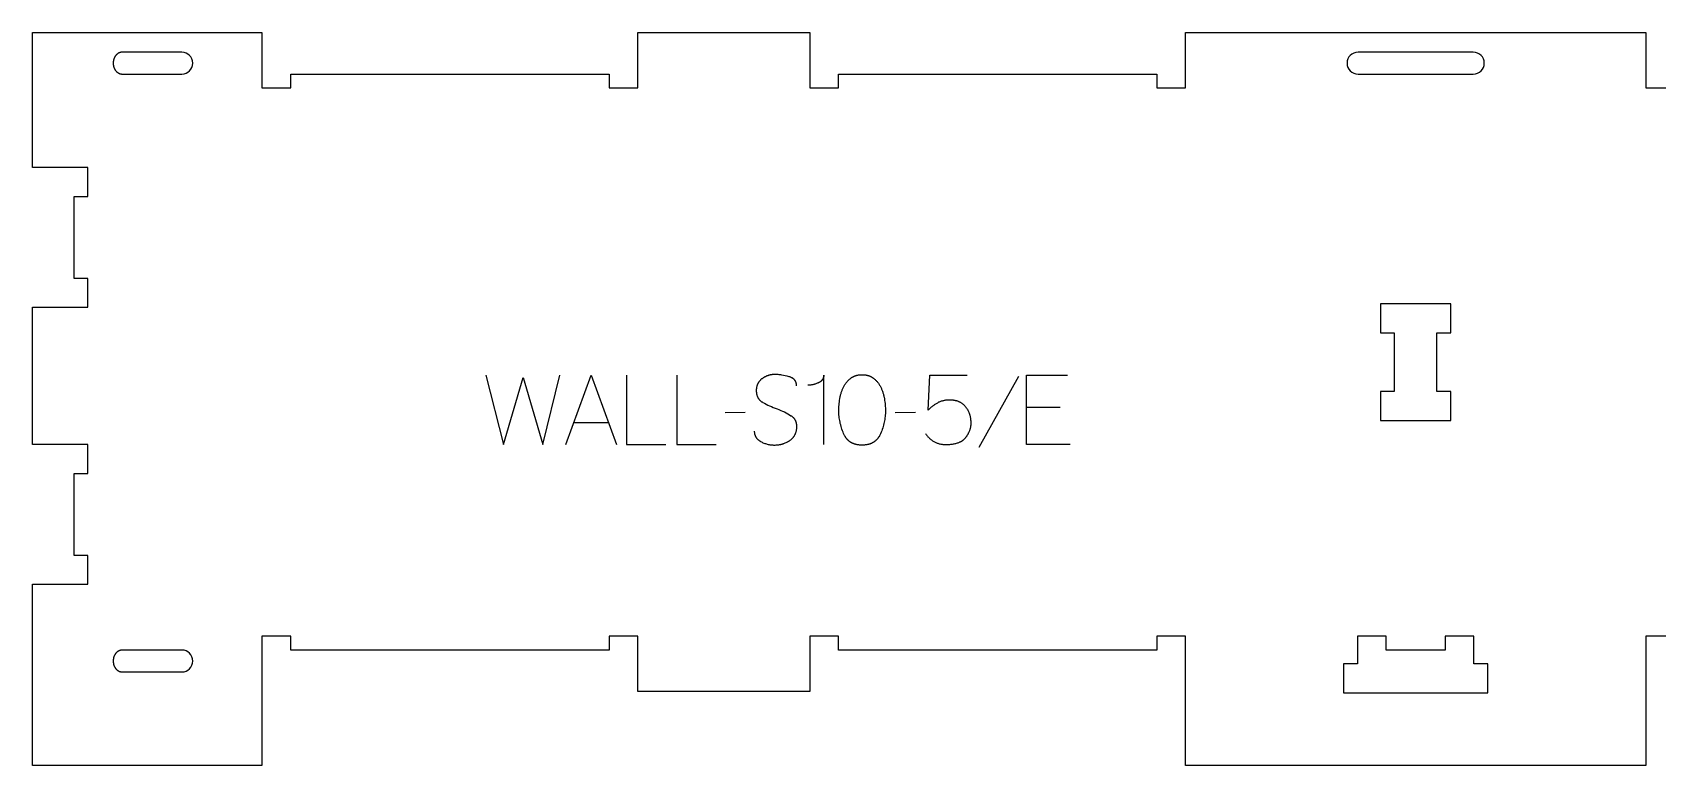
# Model space of a CAD drawing. Extents: x -7518 to -4335, y -10461 to -4867.
# Drawn here: x -5672 to -4967, y -7667 to -7350 of the extents above; entities that cross this region are included whole.
import ezdxf

# ---------------------------------------------------------------- set-up
doc = ezdxf.new("R2010")
doc.units = 0
for name, color, linetype in [('1_ANYTOOL_1MMDEEP_LABELS_S', 2, 'CONTINUOUS'), ('3_ANYTOOL_CUTTHROUGH_INSID', 4, 'CONTINUOUS'), ('4_ANYTOOL_CUTTHROUGH_OUTSI', 5, 'CONTINUOUS')]:
    doc.layers.add(name, color=color, linetype=linetype)

msp = doc.modelspace()

# ---------------------------------------------------------------- linework, layer by layer
at = {"layer": '1_ANYTOOL_1MMDEEP_LABELS_S'}
for points in [[(-5475.28, -7498.24), (-5467.56, -7528.24), (-5459.12, -7499.14), (-5450.63, -7528.24), (-5443.13, -7498.24)], [(-5440.56, -7528.24), (-5429.68, -7498.24), (-5418.62, -7528.24)], [(-5414.33, -7498.24), (-5414.33, -7528.24), (-5397.23, -7528.24)], [(-5392.52, -7498.24), (-5392.52, -7528.24), (-5375.42, -7528.24)], [(-5340.53, -7502.83), (-5340.54, -7502.64), (-5340.54, -7502.54), (-5340.55, -7502.45), (-5340.55, -7502.36), (-5340.56, -7502.27), (-5340.57, -7502.18), (-5340.58, -7502.1), (-5340.6, -7502.01), (-5340.61, -7501.93), (-5340.63, -7501.84), (-5340.65, -7501.76), (-5340.67, -7501.68), (-5340.69, -7501.59), (-5340.71, -7501.51), (-5340.74, -7501.44), (-5340.77, -7501.36), (-5340.79, -7501.28), (-5340.82, -7501.2), (-5340.85, -7501.13), (-5340.89, -7501.05), (-5340.92, -7500.98), (-5340.96, -7500.91), (-5340.99, -7500.84), (-5341.03, -7500.77), (-5341.07, -7500.7), (-5341.12, -7500.63), (-5341.16, -7500.56), (-5341.21, -7500.5), (-5341.25, -7500.43), (-5341.3, -7500.37), (-5341.35, -7500.31), (-5341.41, -7500.25), (-5341.46, -7500.19), (-5341.51, -7500.13), (-5341.57, -7500.07), (-5341.63, -7500.01), (-5341.69, -7499.95), (-5341.75, -7499.9), (-5341.81, -7499.84), (-5341.88, -7499.79), (-5341.95, -7499.74), (-5342.01, -7499.68), (-5342.08, -7499.63), (-5342.15, -7499.58), (-5342.23, -7499.54), (-5342.3, -7499.49), (-5342.38, -7499.44), (-5342.46, -7499.4), (-5342.53, -7499.35), (-5342.62, -7499.31), (-5342.7, -7499.27), (-5342.87, -7499.19), (-5343.04, -7499.11), (-5343.23, -7499.03), (-5343.42, -7498.97), (-5343.61, -7498.9), (-5343.81, -7498.84), (-5344.62, -7498.62), (-5345.42, -7498.43), (-5346.21, -7498.27), (-5346.98, -7498.13), (-5347.36, -7498.08), (-5347.73, -7498.03), (-5348.11, -7497.99), (-5348.48, -7497.96), (-5348.84, -7497.93), (-5349.21, -7497.91), (-5349.56, -7497.9), (-5349.92, -7497.9), (-5350.11, -7497.9), (-5350.31, -7497.9), (-5350.5, -7497.91), (-5350.69, -7497.93), (-5350.88, -7497.94), (-5351.07, -7497.96), (-5351.26, -7497.98), (-5351.44, -7498.01), (-5351.63, -7498.04), (-5351.81, -7498.07), (-5351.99, -7498.11), (-5352.18, -7498.15), (-5352.36, -7498.2), (-5352.53, -7498.25), (-5352.71, -7498.3), (-5352.89, -7498.35), (-5353.06, -7498.41), (-5353.24, -7498.47), (-5353.41, -7498.54), (-5353.58, -7498.61), (-5353.75, -7498.68), (-5353.92, -7498.76), (-5354.08, -7498.84), (-5354.25, -7498.92), (-5354.42, -7499.01), (-5354.58, -7499.1), (-5354.74, -7499.19), (-5354.9, -7499.29), (-5355.06, -7499.39), (-5355.22, -7499.5), (-5355.38, -7499.61), (-5355.53, -7499.72), (-5355.69, -7499.83), (-5355.83, -7499.95), (-5355.98, -7500.07), (-5356.12, -7500.2), (-5356.25, -7500.33), (-5356.38, -7500.46), (-5356.5, -7500.59), (-5356.62, -7500.73), (-5356.74, -7500.87), (-5356.84, -7501.01), (-5356.95, -7501.16), (-5357.05, -7501.3), (-5357.14, -7501.46), (-5357.23, -7501.61), (-5357.32, -7501.77), (-5357.4, -7501.93), (-5357.47, -7502.09), (-5357.54, -7502.26), (-5357.61, -7502.43), (-5357.67, -7502.61), (-5357.73, -7502.78), (-5357.78, -7502.96), (-5357.82, -7503.14), (-5357.86, -7503.33), (-5357.9, -7503.52), (-5357.93, -7503.71), (-5357.96, -7503.91), (-5357.98, -7504.1), (-5358, -7504.3), (-5358.01, -7504.51), (-5358.02, -7504.72), (-5358.02, -7504.93), (-5358.02, -7505.14), (-5358.01, -7505.35), (-5357.99, -7505.56), (-5357.98, -7505.76), (-5357.95, -7505.96), (-5357.92, -7506.16), (-5357.88, -7506.35), (-5357.84, -7506.54), (-5357.8, -7506.73), (-5357.74, -7506.91), (-5357.69, -7507.09), (-5357.62, -7507.26), (-5357.59, -7507.35), (-5357.55, -7507.43), (-5357.52, -7507.52), (-5357.48, -7507.6), (-5357.44, -7507.68), (-5357.4, -7507.77), (-5357.36, -7507.85), (-5357.31, -7507.93), (-5357.27, -7508), (-5357.22, -7508.08), (-5357.17, -7508.16), (-5357.12, -7508.23), (-5357.07, -7508.31), (-5357.02, -7508.38), (-5356.97, -7508.46), (-5356.91, -7508.53), (-5356.86, -7508.6), (-5356.8, -7508.67), (-5356.74, -7508.74), (-5356.68, -7508.81), (-5356.62, -7508.87), (-5356.56, -7508.94), (-5356.49, -7509.01), (-5356.43, -7509.07), (-5356.29, -7509.2), (-5356.15, -7509.32), (-5356.01, -7509.44), (-5355.85, -7509.56), (-5355.7, -7509.67), (-5355.53, -7509.78), (-5355.36, -7509.88), (-5355.19, -7509.98), (-5354.48, -7510.37), (-5353.74, -7510.75), (-5353, -7511.12), (-5352.23, -7511.48), (-5351.45, -7511.82), (-5350.66, -7512.16), (-5349.85, -7512.48), (-5349.02, -7512.79), (-5348.19, -7513.1), (-5347.39, -7513.43), (-5346.6, -7513.78), (-5345.84, -7514.13), (-5345.09, -7514.51), (-5344.37, -7514.9), (-5343.66, -7515.3), (-5342.98, -7515.73), (-5342.81, -7515.83), (-5342.65, -7515.95), (-5342.5, -7516.06), (-5342.42, -7516.12), (-5342.35, -7516.19), (-5342.28, -7516.25), (-5342.21, -7516.31), (-5342.14, -7516.37), (-5342.07, -7516.44), (-5342, -7516.5), (-5341.94, -7516.57), (-5341.88, -7516.64), (-5341.81, -7516.71), (-5341.75, -7516.78), (-5341.7, -7516.85), (-5341.64, -7516.92), (-5341.58, -7516.99), (-5341.53, -7517.07), (-5341.47, -7517.14), (-5341.42, -7517.22), (-5341.37, -7517.29), (-5341.32, -7517.37), (-5341.28, -7517.45), (-5341.23, -7517.53), (-5341.19, -7517.61), (-5341.15, -7517.69), (-5341.1, -7517.78), (-5341.06, -7517.86), (-5341.03, -7517.94), (-5340.99, -7518.03), (-5340.95, -7518.12), (-5340.92, -7518.2), (-5340.89, -7518.29), (-5340.86, -7518.38), (-5340.83, -7518.47), (-5340.8, -7518.56), (-5340.77, -7518.66), (-5340.72, -7518.84), (-5340.68, -7519.03), (-5340.65, -7519.23), (-5340.61, -7519.43), (-5340.59, -7519.63), (-5340.57, -7519.84), (-5340.56, -7520.05), (-5340.55, -7520.27), (-5340.55, -7520.49), (-5340.55, -7520.71), (-5340.56, -7520.94), (-5340.58, -7521.17), (-5340.6, -7521.4), (-5340.62, -7521.63), (-5340.66, -7521.85), (-5340.69, -7522.07), (-5340.73, -7522.29), (-5340.78, -7522.5), (-5340.83, -7522.71), (-5340.89, -7522.91), (-5340.95, -7523.11), (-5341.02, -7523.31), (-5341.09, -7523.51), (-5341.16, -7523.7), (-5341.24, -7523.88), (-5341.33, -7524.07), (-5341.42, -7524.24), (-5341.52, -7524.42), (-5341.62, -7524.59), (-5341.73, -7524.76), (-5341.84, -7524.92), (-5341.96, -7525.08), (-5342.08, -7525.24), (-5342.2, -7525.39), (-5342.34, -7525.54), (-5342.47, -7525.69), (-5342.61, -7525.83), (-5342.76, -7525.97), (-5342.91, -7526.1), (-5343.07, -7526.23), (-5343.23, -7526.36), (-5343.4, -7526.48), (-5343.57, -7526.6), (-5343.75, -7526.72), (-5344.11, -7526.94), (-5344.47, -7527.15), (-5344.84, -7527.34), (-5345.21, -7527.52), (-5345.59, -7527.68), (-5345.96, -7527.83), (-5346.16, -7527.9), (-5346.35, -7527.97), (-5346.54, -7528.04), (-5346.73, -7528.1), (-5346.93, -7528.15), (-5347.12, -7528.2), (-5347.32, -7528.25), (-5347.51, -7528.3), (-5347.71, -7528.34), (-5347.91, -7528.38), (-5348.11, -7528.42), (-5348.31, -7528.45), (-5348.51, -7528.48), (-5348.71, -7528.5), (-5349.12, -7528.54), (-5349.53, -7528.57), (-5349.94, -7528.58), (-5350.35, -7528.58), (-5350.76, -7528.57), (-5351.17, -7528.54), (-5351.57, -7528.5), (-5351.96, -7528.45), (-5352.35, -7528.39), (-5352.74, -7528.31), (-5353.12, -7528.22), (-5353.49, -7528.12), (-5353.87, -7528), (-5354.23, -7527.87), (-5354.6, -7527.73), (-5354.96, -7527.58), (-5355.31, -7527.41), (-5355.66, -7527.23), (-5356.01, -7527.04), (-5356.17, -7526.94), (-5356.34, -7526.84), (-5356.5, -7526.73), (-5356.65, -7526.62), (-5356.8, -7526.51), (-5356.94, -7526.39), (-5357.07, -7526.27), (-5357.21, -7526.15), (-5357.33, -7526.03), (-5357.45, -7525.9), (-5357.57, -7525.77), (-5357.68, -7525.64), (-5357.73, -7525.57), (-5357.78, -7525.5), (-5357.83, -7525.43), (-5357.88, -7525.37), (-5357.93, -7525.29), (-5357.97, -7525.22), (-5358.02, -7525.15), (-5358.06, -7525.08), (-5358.1, -7525.01), (-5358.15, -7524.93), (-5358.18, -7524.86), (-5358.22, -7524.78), (-5358.26, -7524.7), (-5358.3, -7524.63), (-5358.33, -7524.55), (-5358.36, -7524.47), (-5358.39, -7524.39), (-5358.42, -7524.31), (-5358.45, -7524.23), (-5358.48, -7524.15), (-5358.53, -7523.99), (-5358.58, -7523.82), (-5358.62, -7523.65), (-5358.65, -7523.47), (-5358.68, -7523.3), (-5358.71, -7523.12), (-5358.72, -7522.93), (-5358.74, -7522.75), (-5358.75, -7522.56), (-5358.75, -7522.37)], [(-5328.66, -7528.24), (-5328.66, -7498.2), (-5328.68, -7498.35), (-5328.71, -7498.5), (-5328.74, -7498.64), (-5328.77, -7498.78), (-5328.81, -7498.92), (-5328.85, -7499.06), (-5328.89, -7499.19), (-5328.94, -7499.33), (-5328.99, -7499.45), (-5329.05, -7499.58), (-5329.08, -7499.64), (-5329.11, -7499.7), (-5329.14, -7499.76), (-5329.17, -7499.82), (-5329.2, -7499.88), (-5329.24, -7499.94), (-5329.27, -7499.99), (-5329.31, -7500.05), (-5329.35, -7500.11), (-5329.39, -7500.16), (-5329.43, -7500.22), (-5329.47, -7500.27), (-5329.51, -7500.32), (-5329.55, -7500.38), (-5329.59, -7500.43), (-5329.64, -7500.48), (-5329.68, -7500.53), (-5329.73, -7500.58), (-5329.78, -7500.62), (-5329.82, -7500.67), (-5329.87, -7500.72), (-5329.92, -7500.77), (-5330.03, -7500.86), (-5330.13, -7500.94), (-5330.25, -7501.03), (-5330.36, -7501.11), (-5330.48, -7501.19), (-5330.6, -7501.27), (-5330.73, -7501.34), (-5330.86, -7501.41), (-5331, -7501.48), (-5331.13, -7501.54), (-5331.28, -7501.6), (-5331.56, -7501.72), (-5331.85, -7501.83), (-5332.14, -7501.93), (-5332.42, -7502.03), (-5332.7, -7502.11), (-5332.98, -7502.19), (-5333.25, -7502.26), (-5333.53, -7502.33), (-5333.8, -7502.38), (-5334.07, -7502.43), (-5334.34, -7502.47), (-5334.6, -7502.51), (-5334.87, -7502.53), (-5335.13, -7502.55), (-5335.39, -7502.56), (-5335.65, -7502.57)], [(-5284.65, -7523.48), (-5284.44, -7523.78), (-5284.23, -7524.06), (-5284.01, -7524.33), (-5283.79, -7524.6), (-5283.56, -7524.85), (-5283.33, -7525.1), (-5283.09, -7525.34), (-5282.85, -7525.56), (-5282.61, -7525.78), (-5282.36, -7525.99), (-5282.1, -7526.19), (-5281.84, -7526.38), (-5281.58, -7526.56), (-5281.31, -7526.73), (-5281.04, -7526.9), (-5280.76, -7527.05), (-5280.48, -7527.19), (-5280.19, -7527.33), (-5279.9, -7527.45), (-5279.6, -7527.57), (-5279.3, -7527.68), (-5279, -7527.78), (-5278.69, -7527.86), (-5278.37, -7527.94), (-5278.05, -7528.01), (-5277.73, -7528.07), (-5277.4, -7528.12), (-5277.07, -7528.17), (-5276.73, -7528.2), (-5276.39, -7528.22), (-5276.04, -7528.24), (-5275.69, -7528.24), (-5275.28, -7528.24), (-5274.87, -7528.22), (-5274.47, -7528.2), (-5274.07, -7528.17), (-5273.68, -7528.14), (-5273.3, -7528.09), (-5272.93, -7528.04), (-5272.56, -7527.98), (-5272.19, -7527.91), (-5271.84, -7527.83), (-5271.49, -7527.74), (-5271.15, -7527.65), (-5270.81, -7527.55), (-5270.48, -7527.44), (-5270.16, -7527.32), (-5269.84, -7527.19), (-5269.69, -7527.12), (-5269.53, -7527.05), (-5269.38, -7526.97), (-5269.23, -7526.89), (-5269.08, -7526.81), (-5268.93, -7526.72), (-5268.79, -7526.63), (-5268.65, -7526.53), (-5268.51, -7526.43), (-5268.37, -7526.32), (-5268.23, -7526.21), (-5268.1, -7526.1), (-5267.96, -7525.98), (-5267.83, -7525.86), (-5267.7, -7525.73), (-5267.57, -7525.6), (-5267.45, -7525.46), (-5267.33, -7525.32), (-5267.2, -7525.18), (-5267.08, -7525.03), (-5266.97, -7524.88), (-5266.85, -7524.72), (-5266.74, -7524.56), (-5266.62, -7524.4), (-5266.51, -7524.23), (-5266.4, -7524.05), (-5266.3, -7523.88), (-5266.19, -7523.7), (-5265.99, -7523.32), (-5265.79, -7522.93), (-5265.68, -7522.68), (-5265.57, -7522.43), (-5265.47, -7522.19), (-5265.38, -7521.95), (-5265.29, -7521.7), (-5265.22, -7521.46), (-5265.15, -7521.22), (-5265.08, -7520.98), (-5265.03, -7520.73), (-5264.98, -7520.49), (-5264.94, -7520.26), (-5264.91, -7520.02), (-5264.88, -7519.78), (-5264.86, -7519.54), (-5264.85, -7519.3), (-5264.85, -7519.07), (-5264.85, -7518.8), (-5264.86, -7518.54), (-5264.87, -7518.28), (-5264.89, -7518.02), (-5264.91, -7517.76), (-5264.93, -7517.51), (-5264.96, -7517.26), (-5265, -7517.01), (-5265.04, -7516.77), (-5265.08, -7516.52), (-5265.13, -7516.28), (-5265.19, -7516.05), (-5265.24, -7515.81), (-5265.31, -7515.58), (-5265.38, -7515.35), (-5265.45, -7515.13), (-5265.53, -7514.9), (-5265.61, -7514.68), (-5265.69, -7514.46), (-5265.79, -7514.25), (-5265.88, -7514.03), (-5265.98, -7513.82), (-5266.09, -7513.62), (-5266.2, -7513.41), (-5266.31, -7513.21), (-5266.43, -7513.01), (-5266.56, -7512.81), (-5266.69, -7512.62), (-5266.82, -7512.43), (-5266.96, -7512.24), (-5267.1, -7512.05), (-5267.25, -7511.87), (-5267.4, -7511.69), (-5267.56, -7511.52), (-5267.72, -7511.35), (-5267.88, -7511.19), (-5268.05, -7511.03), (-5268.22, -7510.88), (-5268.4, -7510.73), (-5268.58, -7510.59), (-5268.77, -7510.46), (-5268.96, -7510.33), (-5269.15, -7510.21), (-5269.35, -7510.09), (-5269.55, -7509.98), (-5269.76, -7509.88), (-5269.97, -7509.78), (-5270.18, -7509.68), (-5270.4, -7509.59), (-5270.63, -7509.51), (-5270.85, -7509.43), (-5271.09, -7509.36), (-5271.32, -7509.3), (-5271.56, -7509.24), (-5271.81, -7509.18), (-5272.05, -7509.14), (-5272.31, -7509.09), (-5272.56, -7509.06), (-5272.82, -7509.03), (-5273.09, -7509), (-5273.36, -7508.98), (-5273.63, -7508.97), (-5273.91, -7508.96), (-5274.19, -7508.95), (-5274.54, -7508.96), (-5274.89, -7508.97), (-5275.23, -7508.99), (-5275.56, -7509.02), (-5275.9, -7509.06), (-5276.22, -7509.11), (-5276.54, -7509.17), (-5276.86, -7509.24), (-5277.17, -7509.31), (-5277.48, -7509.4), (-5277.78, -7509.49), (-5278.07, -7509.59), (-5278.36, -7509.7), (-5278.65, -7509.82), (-5278.93, -7509.95), (-5279.21, -7510.09), (-5279.48, -7510.24), (-5279.75, -7510.39), (-5280.02, -7510.55), (-5280.29, -7510.72), (-5280.56, -7510.89), (-5280.83, -7511.07), (-5281.09, -7511.26), (-5281.36, -7511.46), (-5281.62, -7511.66), (-5281.89, -7511.87), (-5282.15, -7512.09), (-5282.41, -7512.31), (-5282.93, -7512.78), (-5283.45, -7513.28), (-5282.72, -7498.24), (-5266.52, -7498.24)], [(-5244.28, -7498.71), (-5261.46, -7529.48)], [(-5221.91, -7528.24), (-5240.85, -7528.24), (-5240.85, -7498.24), (-5223.02, -7498.24)], [(-5362.78, -7514.35), (-5371.56, -7514.44)], [(-5288.93, -7514.35), (-5297.72, -7514.44)], [(-5226.19, -7512.17), (-5240.85, -7512.17)], [(-5437.09, -7518.68), (-5422.18, -7518.68)]]:
    msp.add_lwpolyline(points, dxfattribs=at)
msp.add_lwpolyline([(-5312.16, -7497.98), (-5311.79, -7497.99), (-5311.43, -7498.01), (-5311.25, -7498.02), (-5311.07, -7498.04), (-5310.9, -7498.06), (-5310.73, -7498.08), (-5310.56, -7498.1), (-5310.39, -7498.13), (-5310.22, -7498.16), (-5310.06, -7498.2), (-5309.89, -7498.23), (-5309.73, -7498.27), (-5309.58, -7498.32), (-5309.42, -7498.36), (-5309.27, -7498.41), (-5309.11, -7498.46), (-5308.96, -7498.52), (-5308.81, -7498.58), (-5308.67, -7498.64), (-5308.52, -7498.7), (-5308.38, -7498.77), (-5308.24, -7498.84), (-5308.1, -7498.91), (-5307.97, -7498.99), (-5307.83, -7499.07), (-5307.7, -7499.15), (-5307.57, -7499.23), (-5307.44, -7499.32), (-5307.32, -7499.41), (-5307.19, -7499.5), (-5306.95, -7499.7), (-5306.71, -7499.9), (-5306.48, -7500.1), (-5306.26, -7500.32), (-5306.04, -7500.53), (-5305.83, -7500.76), (-5305.62, -7500.99), (-5305.42, -7501.23), (-5305.23, -7501.47), (-5305.04, -7501.72), (-5304.87, -7501.98), (-5304.69, -7502.24), (-5304.52, -7502.51), (-5304.36, -7502.79), (-5304.21, -7503.07), (-5304.06, -7503.36), (-5303.92, -7503.65), (-5303.78, -7503.95), (-5303.65, -7504.25), (-5303.53, -7504.55), (-5303.41, -7504.86), (-5303.29, -7505.17), (-5303.19, -7505.48), (-5303.08, -7505.8), (-5302.98, -7506.12), (-5302.89, -7506.44), (-5302.81, -7506.77), (-5302.72, -7507.09), (-5302.65, -7507.43), (-5302.58, -7507.76), (-5302.46, -7508.44), (-5302.35, -7509.12), (-5302.26, -7509.79), (-5302.18, -7510.45), (-5302.12, -7511.11), (-5302.07, -7511.75), (-5302.03, -7512.39), (-5302.01, -7513.01), (-5302.01, -7513.63), (-5302.01, -7514.24), (-5302.04, -7514.86), (-5302.08, -7515.48), (-5302.14, -7516.09), (-5302.21, -7516.71), (-5302.3, -7517.33), (-5302.41, -7517.95), (-5302.54, -7518.56), (-5302.68, -7519.18), (-5302.83, -7519.8), (-5303.01, -7520.42), (-5303.2, -7521.04), (-5303.41, -7521.66), (-5303.63, -7522.28), (-5303.87, -7522.9), (-5304.13, -7523.53), (-5304.26, -7523.83), (-5304.41, -7524.13), (-5304.56, -7524.41), (-5304.64, -7524.55), (-5304.72, -7524.69), (-5304.8, -7524.83), (-5304.88, -7524.96), (-5304.97, -7525.09), (-5305.06, -7525.21), (-5305.14, -7525.34), (-5305.24, -7525.46), (-5305.33, -7525.58), (-5305.42, -7525.7), (-5305.52, -7525.82), (-5305.62, -7525.93), (-5305.72, -7526.04), (-5305.82, -7526.15), (-5305.93, -7526.25), (-5306.03, -7526.36), (-5306.14, -7526.46), (-5306.25, -7526.55), (-5306.36, -7526.65), (-5306.48, -7526.74), (-5306.59, -7526.84), (-5306.71, -7526.92), (-5306.83, -7527.01), (-5306.95, -7527.09), (-5307.07, -7527.18), (-5307.2, -7527.25), (-5307.32, -7527.33), (-5307.45, -7527.4), (-5307.58, -7527.48), (-5307.71, -7527.55), (-5307.85, -7527.61), (-5307.98, -7527.68), (-5308.12, -7527.74), (-5308.26, -7527.8), (-5308.4, -7527.85), (-5308.54, -7527.91), (-5308.69, -7527.96), (-5308.84, -7528.01), (-5308.98, -7528.06), (-5309.14, -7528.1), (-5309.29, -7528.15), (-5309.44, -7528.19), (-5309.76, -7528.26), (-5310.08, -7528.32), (-5310.41, -7528.38), (-5310.74, -7528.42), (-5311.09, -7528.45), (-5311.44, -7528.48), (-5311.8, -7528.49), (-5312.16, -7528.5), (-5312.53, -7528.49), (-5312.88, -7528.48), (-5313.23, -7528.45), (-5313.57, -7528.42), (-5313.91, -7528.37), (-5314.23, -7528.32), (-5314.55, -7528.26), (-5314.71, -7528.22), (-5314.86, -7528.18), (-5315.02, -7528.14), (-5315.17, -7528.1), (-5315.32, -7528.05), (-5315.46, -7528.01), (-5315.61, -7527.96), (-5315.75, -7527.9), (-5315.9, -7527.85), (-5316.04, -7527.79), (-5316.17, -7527.73), (-5316.31, -7527.67), (-5316.45, -7527.6), (-5316.58, -7527.54), (-5316.71, -7527.47), (-5316.84, -7527.4), (-5316.97, -7527.32), (-5317.09, -7527.24), (-5317.21, -7527.16), (-5317.34, -7527.08), (-5317.46, -7527), (-5317.57, -7526.91), (-5317.69, -7526.82), (-5317.81, -7526.73), (-5317.92, -7526.63), (-5318.03, -7526.54), (-5318.14, -7526.44), (-5318.24, -7526.34), (-5318.35, -7526.23), (-5318.45, -7526.13), (-5318.55, -7526.02), (-5318.65, -7525.91), (-5318.75, -7525.79), (-5318.85, -7525.68), (-5318.94, -7525.56), (-5319.03, -7525.44), (-5319.13, -7525.31), (-5319.21, -7525.19), (-5319.3, -7525.06), (-5319.39, -7524.93), (-5319.47, -7524.79), (-5319.55, -7524.66), (-5319.63, -7524.52), (-5319.71, -7524.38), (-5319.86, -7524.09), (-5320, -7523.79), (-5320.13, -7523.48), (-5320.39, -7522.86), (-5320.63, -7522.23), (-5320.85, -7521.61), (-5321.05, -7520.98), (-5321.24, -7520.36), (-5321.41, -7519.74), (-5321.57, -7519.12), (-5321.71, -7518.5), (-5321.83, -7517.88), (-5321.94, -7517.26), (-5322.03, -7516.65), (-5322.1, -7516.03), (-5322.16, -7515.42), (-5322.2, -7514.81), (-5322.23, -7514.19), (-5322.23, -7513.58), (-5322.23, -7512.97), (-5322.21, -7512.34), (-5322.17, -7511.71), (-5322.12, -7511.06), (-5322.06, -7510.41), (-5321.98, -7509.75), (-5321.89, -7509.08), (-5321.78, -7508.4), (-5321.72, -7508.06), (-5321.66, -7507.72), (-5321.59, -7507.38), (-5321.51, -7507.05), (-5321.43, -7506.72), (-5321.35, -7506.4), (-5321.25, -7506.08), (-5321.16, -7505.76), (-5321.05, -7505.45), (-5320.95, -7505.14), (-5320.83, -7504.83), (-5320.71, -7504.52), (-5320.59, -7504.22), (-5320.45, -7503.92), (-5320.32, -7503.63), (-5320.18, -7503.34), (-5320.03, -7503.05), (-5319.87, -7502.77), (-5319.71, -7502.5), (-5319.55, -7502.23), (-5319.38, -7501.97), (-5319.2, -7501.72), (-5319.01, -7501.47), (-5318.82, -7501.22), (-5318.62, -7500.99), (-5318.42, -7500.76), (-5318.21, -7500.53), (-5317.99, -7500.31), (-5317.77, -7500.1), (-5317.54, -7499.9), (-5317.31, -7499.7), (-5317.07, -7499.5), (-5316.95, -7499.41), (-5316.82, -7499.32), (-5316.69, -7499.23), (-5316.57, -7499.15), (-5316.44, -7499.07), (-5316.3, -7498.99), (-5316.17, -7498.91), (-5316.03, -7498.84), (-5315.89, -7498.77), (-5315.75, -7498.7), (-5315.61, -7498.64), (-5315.47, -7498.58), (-5315.32, -7498.52), (-5315.17, -7498.46), (-5315.02, -7498.41), (-5314.87, -7498.36), (-5314.71, -7498.32), (-5314.56, -7498.27), (-5314.4, -7498.23), (-5314.24, -7498.2), (-5314.08, -7498.16), (-5313.91, -7498.13), (-5313.75, -7498.1), (-5313.58, -7498.08), (-5313.41, -7498.06), (-5313.24, -7498.04), (-5313.06, -7498.02), (-5312.89, -7498.01), (-5312.53, -7497.99)], close=True, dxfattribs=at)
at = {"layer": '3_ANYTOOL_CUTTHROUGH_INSID', "color": 4}
for points in [[(-5607.1, -7358.26), (-5632.84, -7358.26), (-5632.94, -7358.26), (-5633.04, -7358.26), (-5633.14, -7358.27), (-5633.23, -7358.28), (-5633.33, -7358.29), (-5633.43, -7358.3), (-5633.52, -7358.32), (-5633.62, -7358.34), (-5633.72, -7358.37), (-5633.82, -7358.39), (-5633.92, -7358.42), (-5634.02, -7358.45), (-5634.11, -7358.49), (-5634.21, -7358.53), (-5634.3, -7358.57), (-5634.39, -7358.61), (-5634.49, -7358.66), (-5634.59, -7358.71), (-5634.68, -7358.76), (-5634.77, -7358.82), (-5634.86, -7358.88), (-5634.95, -7358.94), (-5635.03, -7359), (-5635.12, -7359.07), (-5635.2, -7359.14), (-5635.29, -7359.21), (-5635.37, -7359.29), (-5635.45, -7359.36), (-5635.53, -7359.44), (-5635.6, -7359.52), (-5635.68, -7359.61), (-5635.75, -7359.69), (-5635.82, -7359.78), (-5635.89, -7359.87), (-5635.95, -7359.96), (-5636.02, -7360.06), (-5636.08, -7360.15), (-5636.14, -7360.25), (-5636.19, -7360.35), (-5636.25, -7360.45), (-5636.3, -7360.55), (-5636.35, -7360.65), (-5636.39, -7360.76), (-5636.44, -7360.86), (-5636.48, -7360.97), (-5636.52, -7361.07), (-5636.56, -7361.18), (-5636.59, -7361.29), (-5636.63, -7361.39), (-5636.66, -7361.5), (-5636.69, -7361.61), (-5636.71, -7361.72), (-5636.73, -7361.83), (-5636.76, -7361.94), (-5636.78, -7362.05), (-5636.79, -7362.16), (-5636.81, -7362.26), (-5636.82, -7362.37), (-5636.83, -7362.47), (-5636.84, -7362.58), (-5636.85, -7362.69), (-5636.85, -7362.79), (-5636.85, -7362.9), (-5636.85, -7363.01), (-5636.85, -7363.11), (-5636.85, -7363.22), (-5636.85, -7363.33), (-5636.84, -7363.43), (-5636.83, -7363.54), (-5636.82, -7363.65), (-5636.81, -7363.75), (-5636.79, -7363.86), (-5636.78, -7363.97), (-5636.76, -7364.08), (-5636.73, -7364.19), (-5636.71, -7364.3), (-5636.69, -7364.4), (-5636.66, -7364.51), (-5636.63, -7364.62), (-5636.59, -7364.73), (-5636.56, -7364.83), (-5636.52, -7364.94), (-5636.48, -7365.05), (-5636.44, -7365.15), (-5636.39, -7365.26), (-5636.35, -7365.36), (-5636.3, -7365.46), (-5636.25, -7365.56), (-5636.19, -7365.66), (-5636.14, -7365.76), (-5636.08, -7365.86), (-5636.02, -7365.96), (-5635.95, -7366.05), (-5635.89, -7366.14), (-5635.82, -7366.23), (-5635.75, -7366.32), (-5635.68, -7366.41), (-5635.6, -7366.49), (-5635.53, -7366.57), (-5635.45, -7366.65), (-5635.37, -7366.73), (-5635.29, -7366.8), (-5635.2, -7366.88), (-5635.12, -7366.95), (-5635.03, -7367.01), (-5634.95, -7367.08), (-5634.86, -7367.14), (-5634.77, -7367.2), (-5634.68, -7367.25), (-5634.59, -7367.3), (-5634.49, -7367.36), (-5634.39, -7367.4), (-5634.3, -7367.45), (-5634.21, -7367.49), (-5634.11, -7367.52), (-5634.02, -7367.56), (-5633.92, -7367.59), (-5633.82, -7367.62), (-5633.72, -7367.65), (-5633.62, -7367.67), (-5633.52, -7367.69), (-5633.43, -7367.71), (-5633.33, -7367.72), (-5633.23, -7367.74), (-5633.14, -7367.74), (-5633.04, -7367.75), (-5632.94, -7367.76), (-5632.84, -7367.76), (-5607.1, -7367.76, 1)], [(-5047.1, -7358.26), (-5097.1, -7358.26, 1), (-5097.1, -7367.76), (-5047.1, -7367.76, 1)], [(-5607.1, -7626.76, 1), (-5607.1, -7617.26), (-5632.84, -7617.26), (-5632.94, -7617.26), (-5633.04, -7617.26), (-5633.14, -7617.27), (-5633.23, -7617.28), (-5633.33, -7617.29), (-5633.43, -7617.3), (-5633.52, -7617.32), (-5633.62, -7617.34), (-5633.72, -7617.37), (-5633.82, -7617.39), (-5633.92, -7617.42), (-5634.02, -7617.45), (-5634.11, -7617.49), (-5634.21, -7617.53), (-5634.3, -7617.57), (-5634.39, -7617.61), (-5634.49, -7617.66), (-5634.59, -7617.71), (-5634.68, -7617.76), (-5634.77, -7617.82), (-5634.86, -7617.88), (-5634.95, -7617.94), (-5635.03, -7618), (-5635.12, -7618.07), (-5635.2, -7618.14), (-5635.29, -7618.21), (-5635.37, -7618.29), (-5635.45, -7618.36), (-5635.53, -7618.44), (-5635.6, -7618.52), (-5635.68, -7618.61), (-5635.75, -7618.69), (-5635.82, -7618.78), (-5635.89, -7618.87), (-5635.95, -7618.96), (-5636.02, -7619.06), (-5636.08, -7619.15), (-5636.14, -7619.25), (-5636.19, -7619.35), (-5636.25, -7619.45), (-5636.3, -7619.55), (-5636.35, -7619.65), (-5636.39, -7619.76), (-5636.44, -7619.86), (-5636.48, -7619.97), (-5636.52, -7620.07), (-5636.56, -7620.18), (-5636.59, -7620.29), (-5636.63, -7620.39), (-5636.66, -7620.5), (-5636.69, -7620.61), (-5636.71, -7620.72), (-5636.73, -7620.83), (-5636.76, -7620.94), (-5636.78, -7621.05), (-5636.79, -7621.16), (-5636.81, -7621.26), (-5636.82, -7621.37), (-5636.83, -7621.47), (-5636.84, -7621.58), (-5636.85, -7621.69), (-5636.85, -7621.79), (-5636.85, -7621.9), (-5636.85, -7622.01), (-5636.85, -7622.11), (-5636.85, -7622.22), (-5636.85, -7622.33), (-5636.84, -7622.43), (-5636.83, -7622.54), (-5636.82, -7622.65), (-5636.81, -7622.75), (-5636.79, -7622.86), (-5636.78, -7622.97), (-5636.76, -7623.08), (-5636.73, -7623.19), (-5636.71, -7623.3), (-5636.69, -7623.4), (-5636.66, -7623.51), (-5636.63, -7623.62), (-5636.59, -7623.73), (-5636.56, -7623.83), (-5636.52, -7623.94), (-5636.48, -7624.05), (-5636.44, -7624.15), (-5636.39, -7624.26), (-5636.35, -7624.36), (-5636.3, -7624.46), (-5636.25, -7624.56), (-5636.19, -7624.66), (-5636.14, -7624.76), (-5636.08, -7624.86), (-5636.02, -7624.96), (-5635.95, -7625.05), (-5635.89, -7625.14), (-5635.82, -7625.23), (-5635.75, -7625.32), (-5635.68, -7625.41), (-5635.6, -7625.49), (-5635.53, -7625.57), (-5635.45, -7625.65), (-5635.37, -7625.73), (-5635.29, -7625.8), (-5635.2, -7625.88), (-5635.12, -7625.95), (-5635.03, -7626.01), (-5634.95, -7626.08), (-5634.86, -7626.14), (-5634.77, -7626.2), (-5634.68, -7626.25), (-5634.59, -7626.3), (-5634.49, -7626.36), (-5634.39, -7626.4), (-5634.3, -7626.45), (-5634.21, -7626.49), (-5634.11, -7626.52), (-5634.02, -7626.56), (-5633.92, -7626.59), (-5633.82, -7626.62), (-5633.72, -7626.65), (-5633.62, -7626.67), (-5633.52, -7626.69), (-5633.43, -7626.71), (-5633.33, -7626.72), (-5633.23, -7626.74), (-5633.14, -7626.74), (-5633.04, -7626.75), (-5632.94, -7626.76), (-5632.84, -7626.76)]]:
    msp.add_lwpolyline(points, format="xyb", close=True, dxfattribs=at)
for points in [[(-5062.85, -7505.3), (-5062.85, -7479.8), (-5056.85, -7479.8), (-5056.85, -7467.3), (-5087.35, -7467.3), (-5087.35, -7479.8), (-5081.35, -7479.8), (-5081.35, -7505.3), (-5087.35, -7505.3), (-5087.35, -7517.8), (-5056.85, -7517.8), (-5056.85, -7505.3)], [(-5084.85, -7617.26), (-5084.85, -7611.26), (-5097.35, -7611.26), (-5097.35, -7623.26), (-5103.35, -7623.26), (-5103.35, -7635.76), (-5040.85, -7635.76), (-5040.85, -7623.26), (-5046.85, -7623.26), (-5046.85, -7611.26), (-5059.35, -7611.26), (-5059.35, -7617.26)]]:
    msp.add_lwpolyline(points, close=True, dxfattribs=at)
at = {"layer": '4_ANYTOOL_CUTTHROUGH_OUTSI', "color": 5}
msp.add_lwpolyline([(-4959.85, -7611.26), (-4972.35, -7611.26), (-4972.35, -7667.26), (-5171.85, -7667.26), (-5171.85, -7611.26), (-5184.35, -7611.26), (-5184.35, -7617.26), (-5322.35, -7617.26), (-5322.35, -7611.26), (-5334.85, -7611.26), (-5334.85, -7635.26), (-5409.35, -7635.26), (-5409.35, -7611.26), (-5421.85, -7611.26), (-5421.85, -7617.26), (-5559.85, -7617.26), (-5559.85, -7611.26), (-5572.35, -7611.26), (-5572.35, -7667.26), (-5671.85, -7667.26), (-5671.85, -7647.51), (-5671.85, -7635.51), (-5671.85, -7588.76), (-5647.85, -7588.76), (-5647.85, -7576.26), (-5653.85, -7576.26), (-5653.85, -7540.76), (-5647.85, -7540.76), (-5647.85, -7528.26), (-5671.85, -7528.26), (-5671.85, -7468.76), (-5647.85, -7468.76), (-5647.85, -7456.26), (-5653.85, -7456.26), (-5653.85, -7420.76), (-5647.85, -7420.76), (-5647.85, -7408.26), (-5671.85, -7408.26), (-5671.85, -7408.26), (-5671.85, -7349.76), (-5572.35, -7349.76), (-5572.35, -7373.76), (-5559.85, -7373.76), (-5559.85, -7367.76), (-5421.85, -7367.76), (-5421.85, -7373.76), (-5409.35, -7373.76), (-5409.35, -7349.76), (-5334.85, -7349.76), (-5334.85, -7373.76), (-5322.35, -7373.76), (-5322.35, -7367.76), (-5184.35, -7367.76), (-5184.35, -7373.76), (-5171.85, -7373.76), (-5171.85, -7349.76), (-4972.35, -7349.76), (-4972.35, -7373.76), (-4959.85, -7373.76)], dxfattribs=at)

doc.saveas('drawing.dxf')
